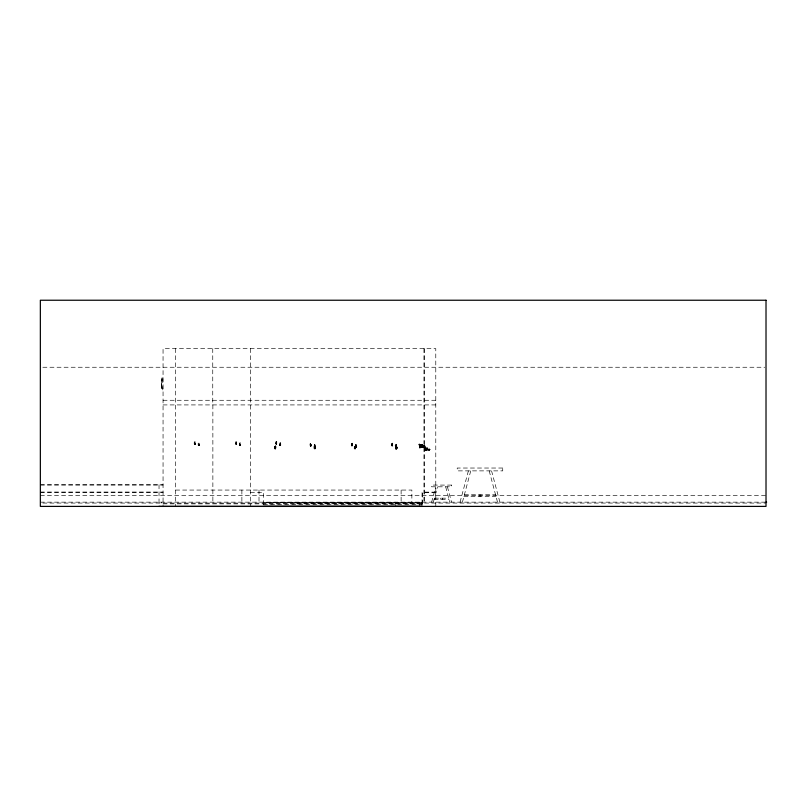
<?xml version="1.0" encoding="UTF-8"?>
<svg xmlns="http://www.w3.org/2000/svg" width="807" height="807" viewBox="0 0 807 807"><rect width="100%" height="100%" fill="white"/><g stroke="black" fill="none" stroke-linecap="round" stroke-linejoin="round"><path stroke-width="0.61" stroke-dasharray="4.04 3.03" d="M194.87 442.065L194.87 441.782M236.108 441.994L236.108 441.853M240.012 442.972L240.012 443.436M275.026 446.402L275.147 446.604M276.236 441.933L276.236 441.792M280.15 443.124L280.15 442.972M315.053 446.907C315.658 445.444 313.762 446.695 314.972 446.715M314.69 444.98L314.69 444.364M352.003 443.83L352.124 443.073L352.124 443.83M354.697 446.422L354.808 446.422M355.1 446.301C355.191 444.95 355.685 448.611 354.979 449.055C353.073 449.277 358.913 446.392 354.616 446.251L354.737 448.692L354.202 446.372C359.67 447.239 353.87 446.1 355.857 446.987M356.038 444.768L355.927 444.96M392.141 443.517L392.263 443.366M396.035 446.493L396.156 446.342M396.176 444.96L396.055 444.203L396.055 444.96M396.862 447.754L396.439 449.025L396.661 444.657L395.541 444.657C394.058 446.846 397.337 447.381 396.197 445.807M395.743 447.724L396.671 447.784L395.682 448.319L396.449 445.898L396.378 446.856M423.988 447.179L423.968 445.726L423.978 447.784L427.569 447.875L427.014 450.074M424.068 446.634L423.968 446.826M424.27 447.179C423.473 443.305 425.329 447.34 423.382 446.917L423.382 447.411M425.057 447.855L424.825 445.817M424.906 447.058L424.916 446.483M420.83 445.807L424.916 446.231L418.994 445.111L422.354 445.585M429.284 449.449C429.112 448.601 429.697 450.588 429.495 449.085M425.682 449.882C432.249 450.215 430.988 449.096 425.46 450.407M240.022 443.325L240.133 442.71M275.026 446.604L275.147 446.11M275.439 446.574L275.55 445.777L275.167 448.621L275.913 448.672M276.236 442.135L276.347 441.54M280.271 442.972L280.261 442.65M310.665 443.85L310.665 443.497M314.952 448.964C313.489 446.977 314.024 449.116 315.456 448.41M314.498 447.623C316.687 447.26 312.692 449.64 315.789 447.895C313.772 447.956 315.305 444.647 314.205 447.33M314.195 448.642C315.063 445.706 315.366 450.114 314.619 448.732M314.669 445.918L314.569 446.715M314.579 445.04L314.69 444.486M314.791 447.774L314.901 448.894M314.246 448.167L314.992 448.803M315.295 448.722L315.608 446.19L314.801 446.281M354.475 448.591L355.594 448.813L354.767 447.885M355.352 448.884C354.404 448.833 357.168 446.836 354.666 447.522M354.414 448.722C357.824 447.189 352.619 447.249 354.545 448.874M355.211 445.948C353.779 447.996 359.619 446.18 355.251 446.17M355.615 447.885L355.453 448.813L354.455 447.835M392.252 443.073L392.141 443.366M392.141 443.81L392.141 443.225M396.086 447.663L395.672 449.005L396.318 449.126M396.267 447.935L395.834 449.045L397.094 448.026L397.084 446.321L395.541 446.362L395.904 445.827M396.247 447.139C394.562 446.785 399.021 447.905 396.378 448.853C395.269 447.946 398.527 448.258 396.156 447.592M396.055 444.909L396.166 444.233M396.378 447.33L395.38 448.157L396.237 448.995M396.802 448.127L395.672 448.521L396.883 448.47M396.368 445.868L396.661 446.362C395.904 447.623 395.712 445.151 396.56 446.15M396.903 447.814L396.731 448.944M423.413 447.542L423.493 445.666M423.957 447.391L423.968 445.615M424.24 447.845L424.351 446.029M424.351 445.898L423.988 447.693M424.805 447.249L424.825 446.311L420.558 446.422M424.805 446.553L424.825 445.767L424.391 447.592M428.648 450.145L428.618 449.025L428.638 450.145C430.383 448.823 428.346 449.287 429.566 450.054M428.709 450.074L428.709 449.085M429.183 448.793L429.213 450.346M429.566 449.106L429.495 450.296M426.046 449.096L430.131 449.368L426.046 449.237M315.053 448.531L314.74 448.288M354.888 448.278C354.041 448.531 353.799 447.048 355.736 447.956L354.212 447.512M395.672 448.561L395.541 446.453L396.661 446.463M395.823 448.561L396.247 447.542M424.068 446.796L424.058 446.281M423.968 445.525L424.341 448.188L427.014 448.268L425.007 447.572M423.423 446.231L424.341 446.846L424.24 446.352M424.835 446.866L424.825 446.241M424.845 446.009L420.407 446.019M430.06 449.469L430.04 449.66M315.275 447.714L314.367 447.976L315.053 448.258M396.489 447.946L396.388 448.662L395.985 448.228M396.53 446.685L396.439 445.928M396.792 448.349L396.449 448.43M424.28 446.866C424.048 445.978 424.855 446.886 423.413 447.048M424.916 447.461L424.522 447.512M314.629 447.824L315.255 448.077L315.184 444.788L314.054 444.788L314.195 448.389M314.266 448.46L315.466 447.905M315.335 447.946L314.478 447.895L314.468 446.19M355.332 448.208C354.838 446.735 355.03 448.904 354.616 447.956L355.08 447.401M355.13 447.643L355.443 448.652M423.957 446.221L423.957 447.29L423.978 445.847M424.815 447.169L420.538 447.512M194.991 444.264L195.112 443.457L194.386 443.588M198.613 445.474L198.149 443.214L199.279 443.214L198.905 445.454M198.946 445.06L198.905 444.385M199.43 445.05C197.907 442.226 197.846 447.572 199.44 444.919M235.725 444.062L235.573 441.954L236.703 441.954L236.34 444.193M235.846 443.658L236.421 443.325L236.098 443.941M236.007 444.425L236.602 444.223L235.402 443.527L236.501 443.013L236.602 444.223L236.229 443.386M240.012 445.121L240.617 444.849L239.497 444.849L239.487 443.134L240.617 443.134L240.335 445.333L239.477 444.849L239.961 444.284M275.631 446.352L274.511 446.352L274.501 448.056C277.013 448.288 274.551 446.735 274.652 448.47M274.915 448.036L274.905 446.231L276.034 446.231C274.723 449.519 275.57 448.531 275.57 447.381M274.652 448.208L275.288 448.43L275.399 447.784M275.288 447.693C275.964 446.785 275.52 449.287 275.419 447.845M276.841 441.893L276.377 444.153M279.898 444.788L279.918 445.403M310.604 445.868L310.604 444.748M310.806 444.748L311.27 445.313L310.14 445.313L310.14 443.598L311.27 443.598C312.138 446.12 309.222 446.019 311.088 445.161M314.518 445.938L314.347 447.118M314.094 447.824L314.538 448.581M314.458 446.896L314.205 446.352M314.669 446.432L315.154 446.695M352.316 445.282L352.619 443.527L351.489 443.527L351.943 445.797M355.857 445.868L355.685 447.048M356.391 447.048L355.726 446.241M356.058 446.987L355.393 444.718M391.758 445.282L392.454 445.182M391.768 445.908C393.483 446.816 389.872 443.235 392.606 445.101M392.616 445.585L392.747 443.467L391.617 443.467L391.819 445.615M395.682 446.221L395.682 446.876M396.449 445.968L396.227 446.765L395.904 446.15M419.055 444.143L419.226 444.95M419.095 444.425L421.799 444.849L419.721 444.879M421.799 445.535L422.273 446.695M422.263 447.149L422.263 444.385L421.133 444.385L421.678 447.542M422.364 446.16L422.091 445.797M426.5 450.013L426.711 448.985M427.478 449.519L427.478 447.814M427.569 449.681L426.378 449.328M395.733 448.934L396.429 448.914M460.061 502.156L468.393 470.874M462.421 502.156L470.743 470.874M198.139 444.919L199.279 444.919L198.149 444.919L198.613 444.354M198.966 445.01L198.482 444.546M199.279 445.02L198.29 444.919M236.037 444.213L235.604 443.467L236.36 443.285M235.725 443.507L236.421 444.153L236.34 443.124M274.642 448.117L274.965 447.502M274.784 447.966L275.802 447.663M280.745 445.262C278.344 445.938 281.371 443.144 280.291 445.343M279.767 444.788L280.362 444.566M310.271 445.232L311.038 445.03M311.391 445.565L311.391 445.06M351.61 445.161L352.377 444.96L352.245 445.767M354.757 447.885L355.262 447.542M419.025 444.223L419.247 444.748M421.284 446.695L421.214 447.34M422.364 444.445L421.809 447.613M431.624 502.156L435.74 486.803M433.379 502.156L437.495 486.803M195.163 444.375C193.166 444.899 196.706 444.486 195.153 443.093C192.328 442.912 196.272 445.151 194.477 444.677M239.639 445.696L240.486 445.696L239.639 445.575M275.48 448.964L274.652 448.793M280.624 445.635L279.777 445.635L280.624 445.403M311.139 446.039L310.292 446.19L310.13 444.839M352.104 445.999C351.287 446.321 352.8 443.487 351.913 446.17M395.682 447.239C394.764 447.038 396.822 444.223 396.56 446.927M419.458 446.987L420.921 445.726M419.317 447.764L419.6 447.249M420.84 446.765L419.579 446.775M420.84 447.35L424.906 447.229L419.368 447.784L420.316 446.574L419.64 447.401M420.134 447.219L420.699 446.624M420.931 447.26L419.922 447.976M426.056 449.872L425.249 450.498L424.734 449.781M425.218 450.599L425.602 449.933M195.032 443.87L194.305 444.011L194.235 442.024L195.365 442.024L195.233 444.092M275.863 443.447L276.65 443.386L276.206 444.021M276.085 443.82C277.487 442.811 274.471 445.141 275.712 441.893L276.841 441.893M311.391 445.565L310.322 445.948M315.456 448.046L315.012 448.662L314.427 448.208M395.844 448.056L395.944 446.321M419.922 444.274L419.035 444.566M419.166 444.99L419.146 444.637M426.399 449.459L427.428 449.368M420.175 446.917L419.64 446.927M419.499 447.189L420.033 447.673M419.62 447.744L420.165 447.744M424.865 450.064L425.36 450.558L424.855 450.346M425.39 450.346L424.573 450.245M235.563 443.658L236.713 443.658L236.411 443.164M276.569 444.213L276.377 443.033M274.773 447.572L274.572 448.349L275.5 448.793M275.429 447.421C272.937 447.007 275.964 449.832 274.773 448.551C274.975 444.95 277.134 450.346 274.894 447.935L275.177 447.441M280.382 445.323L280.755 443.083L279.636 443.083L280.09 445.343M310.806 445.868L310.977 444.818L310.413 445.797M314.912 447.118L314.891 446.009L314.044 446.493L315.184 446.493M314.367 448.077L314.77 447.482M351.943 444.677L351.751 445.726L352.296 445.091M356.25 447.048L356.533 444.718L355.403 444.718M392.081 444.617L391.889 445.666L392.495 444.899M395.521 446.362L395.803 445.868L396.035 446.785M420.205 447.048L420.75 446.463L424.916 446.584L420.386 446.846M424.664 450.064L425.188 449.469M239.669 444.627L240.627 444.849L240.153 444.284M280.09 444.223L279.898 445.282L280.483 444.889M280.745 445.262L280.745 444.314M314.236 446.281L314.901 446.009M392.384 445.363L391.889 445.131L392.434 445.03M395.672 447.794L395.834 448.652M421.395 446.422C420.82 447.764 422.737 446.533 422.192 446.382M419.539 446.493L420.265 445.878M424.875 450.003L425.329 449.57M194.658 444.718L195.223 444.607M236.219 444.647L236.078 444.375M276.428 444.364C274.743 442.67 277.699 443.426 276.135 444.586M275.439 448.985L274.804 448.803M310.433 446.15L311.078 446.231M315.053 447.471L315.214 448.026L314.074 448.026L315.234 447.36L315.184 448.299M354.616 447.391L356.391 447.28L355.826 447.199M392.616 446.029L392.051 445.948M419.62 446.231L420.175 445.817M424.865 449.781L425.814 449.186M240.143 445.555C242.342 444.253 237.762 443.82 239.992 445.555M274.834 447.875L276.044 447.935L274.511 447.492M280.745 444.314L279.615 444.314L279.807 445.424M275.157 448.702L275.903 447.966M310.13 444.839L311.391 445.06M422.354 446.16C421.506 447.27 420.618 445.898 421.678 446.422M351.761 444.748L351.479 445.232L352.609 445.232L352.245 444.697M391.899 444.687L391.617 445.182L392.737 445.182M396.782 447.885L396.106 447.724L396.126 448.44M421.496 446.483L421.143 446.957L422.253 446.917M420.386 446.503L419.66 447.058M314.659 448.682L315.275 448.702M355.645 447.189L356.22 447.32M198.986 444.818L198.29 444.95L198.925 445.282M276.176 443.033L275.712 443.598L276.841 443.598M276.468 444.132L276.065 443.779M314.7 446.765L314.559 445.958M314.811 447.028L314.327 446.987M351.852 445.454L352.104 445.514M356.058 446.16L356.533 446.422L356.018 446.009M355.322 448.359L355.342 448.087M419.206 443.991L419.842 444.143M425.41 449.368L426.136 449.156M198.936 445.646L198.623 445.686M275.217 448.46L274.683 448.702M392.283 445.736L392.616 445.242L392.182 445.605M396.368 447.633L396.691 448.157L395.551 448.157L396.408 447.663M425.773 449.398L430.131 449.297M198.835 445.646L198.29 445.232M240.274 444.667L239.78 445.01M279.847 445.06L280.453 444.455M419.509 444.818L422.333 445.272L421.123 445.212M396.106 447.36L396.751 447.845M42.872 367.246L764.754 367.246M161.703 379.855L162.782 379.855M161.703 380.057L162.782 380.057M161.703 380.591L161.703 387.461M161.703 383.961L161.501 387.481M161.703 388.147L162.782 388.147M161.703 388.318L162.782 388.318M163.054 400.272L435.78 400.272M163.054 404.922L435.871 404.922M275.712 443.033L276.841 443.033M194.235 443.164L195.355 443.255M235.583 443.083L236.703 443.083M194.376 444.143L195.072 444.223L194.991 443.194M279.636 444.213L280.755 444.213M198.149 444.344L199.279 444.344M239.497 444.274L240.617 444.274M280.473 444.294C278.183 444.425 281.865 445.222 280.291 444.223M419.822 444.506L422.354 444.445M310.14 444.738L311.27 444.738M351.489 444.667L352.609 444.667M391.617 444.607L392.747 444.607M314.054 445.928L315.184 445.928M355.403 445.857L356.523 445.857M395.541 445.797L396.661 445.797M314.074 446.311L315.194 446.311M274.915 447.371L276.034 447.371M315.598 447.33L314.478 447.482M314.074 447.451L315.295 447.754M395.551 447.582L397.074 447.461M314.478 447.895L315.598 447.895L315.335 447.411M275.752 448.43L274.925 448.309M426.348 448.954L427.468 448.954M428.618 449.519L429.284 449.58M426.338 447.814L426.368 449.65L427.498 449.65M428.638 449.65L429.274 449.832M40.35 484.725L163.054 484.725M40.35 485.088L163.054 485.088M175.613 490.061L411.863 490.061L411.863 503.064M40.35 492.038L163.054 492.038M435.871 492.129L422.686 492.129L422.686 506.766M40.35 492.31L163.054 492.31M250.412 492.31L263.465 492.31L263.465 506.403M435.871 492.31L422.051 492.31L422.051 506.403M464.388 494.762L495.559 494.762M40.35 495.569L766.014 495.569M463.934 496.466L496.012 496.466M434.448 498.171L448.712 498.171M434.146 499.311L449.015 499.311M40.35 502.156L766.014 502.156M419.368 502.731L263.465 502.731L422.051 502.791M42.852 503.064L766.014 503.064M295.816 503.124L419.69 503.124M163.054 503.871L422.454 503.871L422.454 502.156M263.465 504.688L422.051 504.688M424.593 448.339L426.913 447.925M396.126 448.581L395.955 448.026L397.074 448.026L396.62 447.471M421.607 447.613L421.214 447.078M426.439 449.58L426.903 450.135M276.085 444.132L275.701 443.598L276.64 443.164M239.629 444.849L239.961 445.403M419.317 447.643L420.134 447.956L419.519 447.714M311.139 445.625L310.705 445.02L310.423 445.625M240.143 444.576L240.345 444.869M194.517 444.223L194.305 443.447L195.365 443.729L195.072 443.235M275.429 447.623L275.631 448.056M351.61 445.313L351.63 445.746M447.421 486.803L451.537 502.156M445.666 486.803L449.771 502.156M491.564 470.874L499.886 502.156M489.203 470.874L497.526 502.156M310.281 445.313L311.139 445.716M429.475 449.388L429.495 449.903M480.831 494.762L480.831 496.466M479.126 494.762L479.126 496.466M442.428 498.171L442.428 499.311M440.723 498.171L440.723 499.311M435.78 506.403L435.78 348.624L163.054 348.624L163.054 506.403M424.28 348.624L424.28 503.064M423.968 348.624L423.968 503.064M421.92 502.156L421.92 505.495M419.69 502.156L419.69 506.403M401.119 490.061L401.119 503.064M395.743 502.156L395.743 506.403M259.007 490.061L259.007 503.064M250.412 348.624L250.412 506.403M241.878 490.061L241.878 503.064M212.866 404.922L212.866 503.064M212.755 348.624L212.755 404.922M175.613 348.624L175.613 506.403M161.511 502.156L161.511 503.064M159.029 484.725L159.029 506.766M162.782 378.059L161.703 378.059L161.703 389.963L162.782 389.983L162.782 378.08M502.731 468.03L457.226 468.03L457.226 470.874L502.731 470.874L502.731 468.03M451.537 485.088L431.624 485.088L431.624 486.803L451.537 486.803L451.537 485.088"/><path stroke-width="1.21" d="M766.014 502.156L766.65 502.156M422.686 506.403L159.029 506.403M422.051 506.403L263.465 506.403M766.014 300.234L40.35 300.234L40.35 506.403L766.014 506.403L766.014 300.234"/></g></svg>
